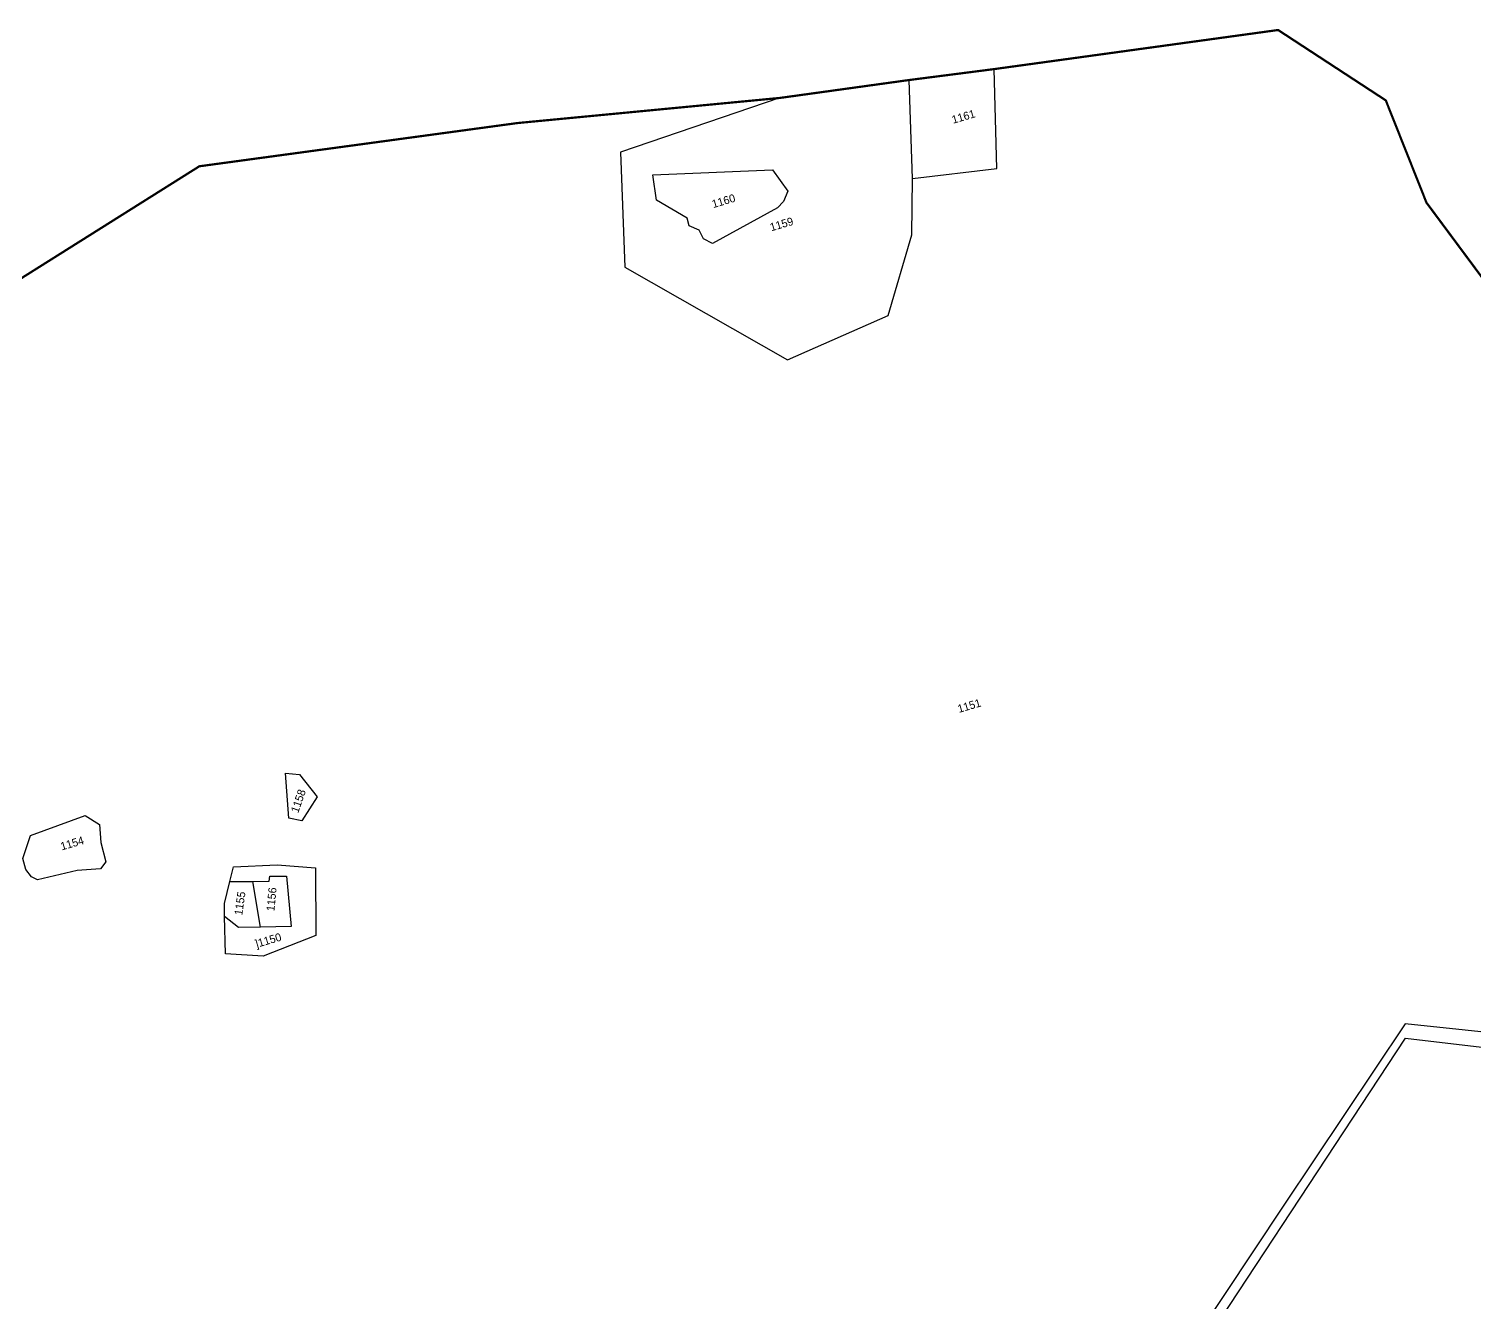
# Model space of a CAD drawing. Header units: metres. Extents: x 261324 to 273196, y 2168580 to 2176145.
# Drawn here: x 264392 to 266056, y 2171390 to 2172857 of the extents above; entities that cross this region are included whole.
import ezdxf

# ---------------------------------------------------------------- set-up
doc = ezdxf.new("R2010")
doc.units = ezdxf.units.M
for name, color, linetype in [('POLY_PARCEL', 6, 'Continuous'), ('POLY_ROAD', 30, 'Continuous'), ('TEXT_PARCEL', 7, 'Continuous'), ('V_BOUND_LINE', 7, 'Continuous')]:
    doc.layers.add(name, color=color, linetype=linetype)
doc.styles.add('TEXT_MAP', font='KRDEV050.TTF', dxfattribs={"height": 1.8})

# ---------------------------------------------------------------- blocks, each defined once
blk = doc.blocks.new('GTH')
at = {"layer": 'POLY_PARCEL'}
for points in [[(271454.15, 2172850.17), (271416.4, 2172847.91), (271410.46, 2172822.66), (271440.2, 2172792.94), (271464.69, 2172796.56), (271474.6, 2172812.64), (271478.13, 2172824.8)], [(271478.13, 2172824.8), (271483.23, 2172846.36)], [(271478.13, 2172824.8), (271497.01, 2172821.94), (271502.36, 2172843.66)], [(271288.19, 2172712.93), (271289.87, 2172715.9), (271299.45, 2172713.76), (271307.56, 2172710.82), (271303.64, 2172696.12), (271290.98, 2172694.78), (271282.93, 2172697.53), (271284.99, 2172705.71)], [(271285.72, 2172708.55), (271288.19, 2172712.93)], [(271288.19, 2172712.93), (271293.2, 2172711.56)], [(271293.2, 2172711.56), (271296.71, 2172710.69), (271297.18, 2172711.75), (271300.83, 2172710.77), (271298.83, 2172699.55), (271292.11, 2172701.24)], [(271284.99, 2172705.71), (271285.72, 2172708.55)], [(271292.11, 2172701.24), (271293.2, 2172711.56)], [(271292.11, 2172701.24), (271287.32, 2172702.44), (271284.99, 2172705.71)]]:
    blk.add_lwpolyline(points, dxfattribs=at)
for points in [[(271421.31, 2172835.37), (271422.01, 2172841.03), (271448.25, 2172835.02), (271450.36, 2172829.47), (271448.74, 2172827.49), (271447.11, 2172826.46), (271430.86, 2172822.61), (271429.2, 2172824.12), (271428.76, 2172826.26), (271426.9, 2172827.84), (271426.86, 2172829.63)], [(271247.72, 2172734.78), (271260.72, 2172735.89), (271263.34, 2172733.07), (271262.51, 2172729.1), (271262.48, 2172724.65), (271260.91, 2172723.42), (271255.77, 2172724.4), (271246.55, 2172724.77), (271245.45, 2172725.81), (271244.68, 2172727.75), (271244.71, 2172730.28)], [(271307.46, 2172721.84), (271304.78, 2172723.17), (271306.76, 2172733.15), (271309.71, 2172732.05), (271312.17, 2172726.11)]]:
    blk.add_lwpolyline(points, close=True, dxfattribs=at)
at = {"layer": 'POLY_ROAD'}
for points in [[(271588.88, 2172600.21), (271571.2, 2172597.78), (271534.57, 2172612.09), (271497.45, 2172579.96), (271451.81, 2172540.2)], [(271452.52, 2172537.29), (271455.41, 2172540.12), (271533.83, 2172608.98), (271572.39, 2172593.3), (271588.84, 2172596.8)]]:
    blk.add_lwpolyline(points, dxfattribs=at)
at = {"layer": 'V_BOUND_LINE', "const_width": 0.5}
for points in [[(271189.64, 2172832.38), (271202.87, 2172836.28), (271215.57, 2172844.16), (271261.25, 2172850.89), (271324.19, 2172869.92), (271395.75, 2172860.35), (271454.15, 2172850.17)], [(271454.15, 2172850.17), (271483.23, 2172846.36)], [(271483.23, 2172846.36), (271502.36, 2172843.66)], [(271502.36, 2172843.66), (271566.25, 2172835.23), (271585.41, 2172813.55), (271588.14, 2172788.94), (271599, 2172760.98), (271619.35, 2172734.3), (271591.03, 2172672.77), (271599.21, 2172658.58), (271603.2, 2172633.7), (271587.53, 2172638.86), (271588.88, 2172600.21)]]:
    blk.add_lwpolyline(points, dxfattribs=at)
at = {"layer": 'TEXT_PARCEL', "style": 'TEXT_MAP'}
for s, rotation, p in [('1161', 1.0285, (271490.19, 2172834.24)), ('1160', 1.0285, (271433.14, 2172830.23)), ('1159', 1.0285, (271444.34, 2172821.74)), ('1154', 1.0285, (271253.61, 2172729.7)), ('1158', 55.4801, (271307.07, 2172723.64)), ('1155', 66.5759, (271288.84, 2172704.81)), ('1156', 69.2192, (271296.07, 2172703.81)), ('1151', 1.0285, (271456.35, 2172706.1)), (']1150', 1.0285, (271290.02, 2172696.97))]:
    blk.add_text(s, height=1.8, rotation=rotation, dxfattribs=at).set_placement(p)
blk = doc.blocks.new('A$C758bc456')
blk.add_blockref('GTH', (-271112.84, -2172061.51))

msp = doc.modelspace()

# ---------------------------------------------------------------- block references
at = {"xscale": 5.12144662732138, "yscale": 5.12144662732138, "zscale": 5.12144662732138, "rotation": 15.3571068732658}
msp.add_blockref('A$C758bc456', (264640.7, 2168419.3), dxfattribs=at)

doc.saveas('drawing.dxf')
